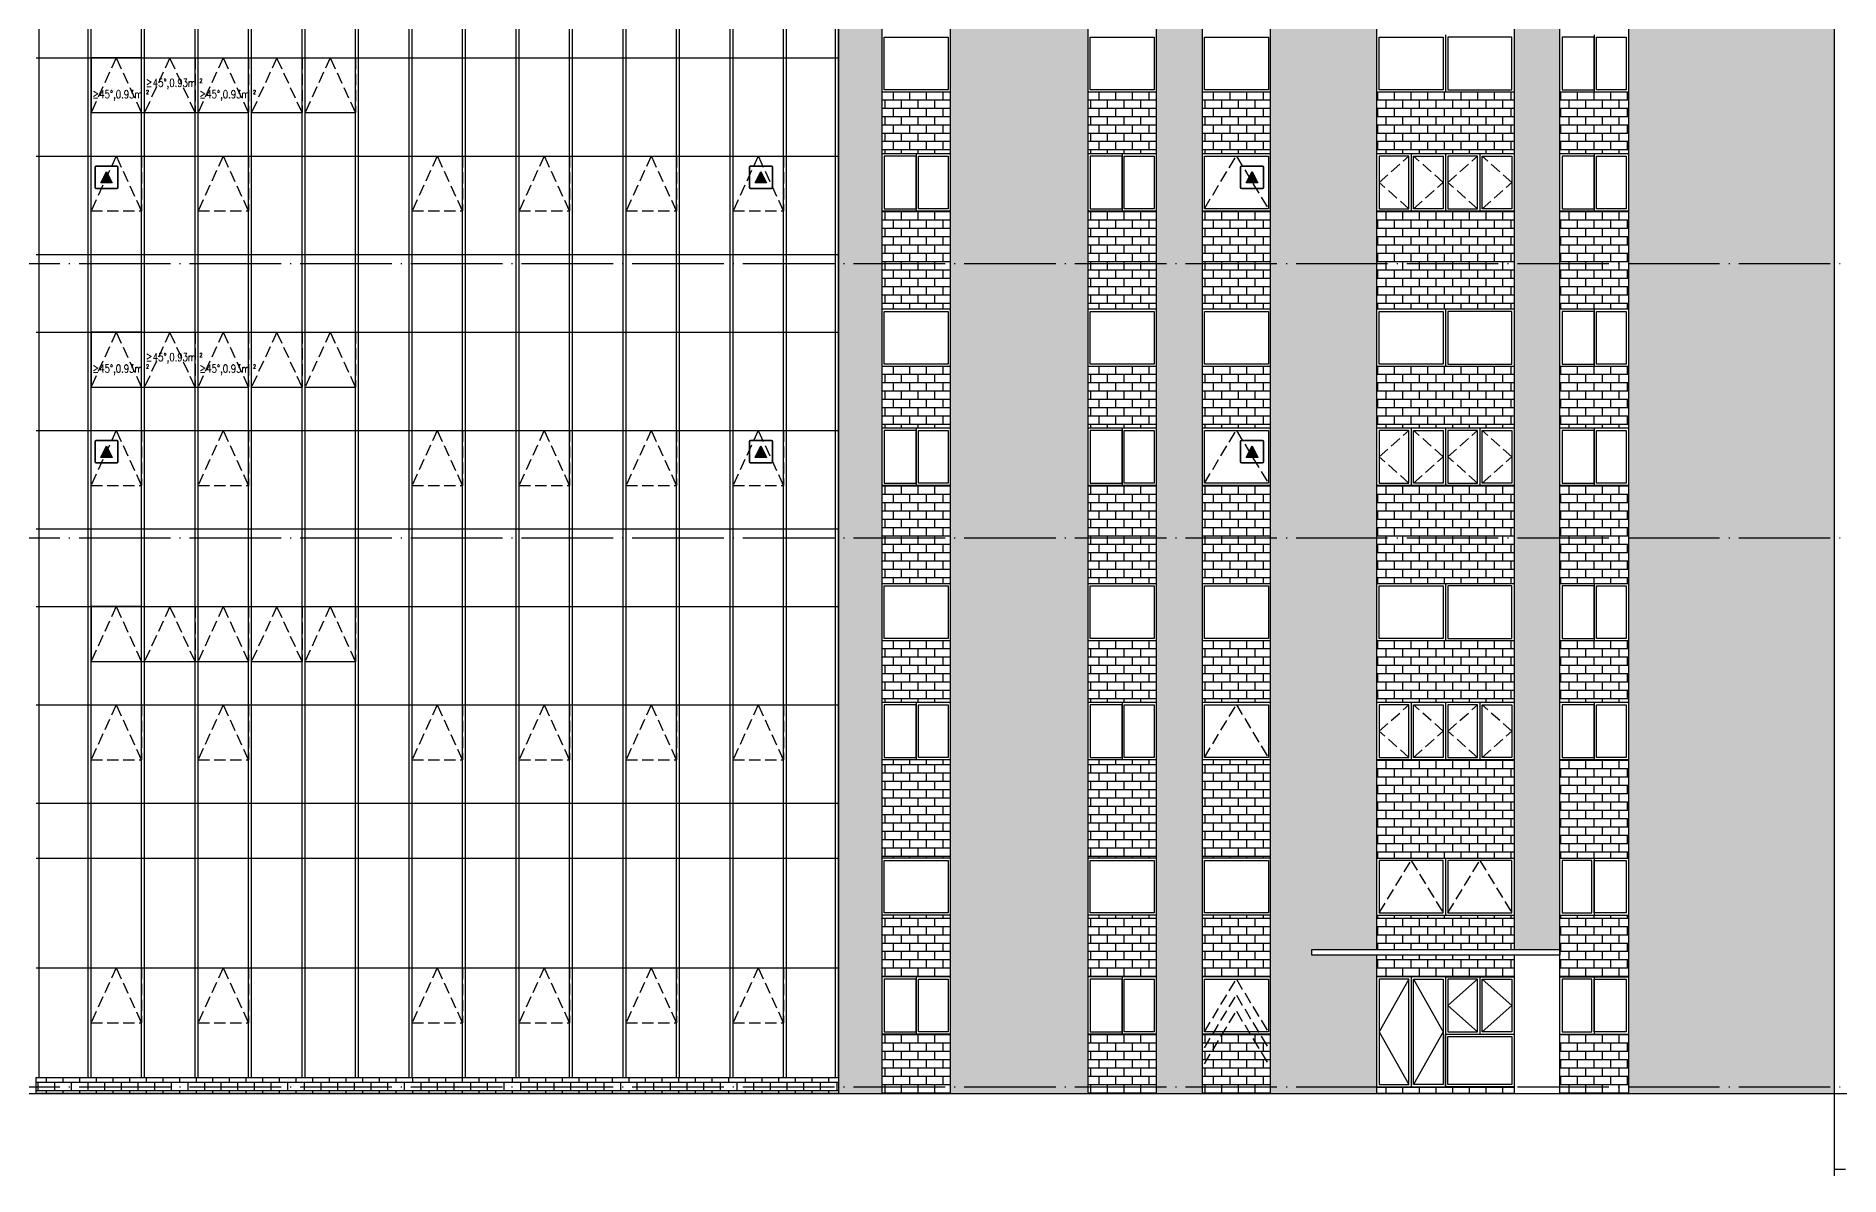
# Model space of a CAD drawing. Extents: x 6843040 to 15500510, y -6507076 to -4940511.
# Drawn here: x 7951121 to 7990571, y -5891367 to -5866442 of the extents above; entities that cross this region are included whole.
import ezdxf

# ---------------------------------------------------------------- set-up
doc = ezdxf.new("R2010")
doc.units = 0
doc.header["$LTSCALE"] = 1000
doc.header["$MEASUREMENT"] = 0
doc.linetypes.add('DASH', pattern=[0.35, 0.25, -0.1])
doc.linetypes.add('DOTE', pattern=[2.42, 2, -0.2, 0.02, -0.2])
for name, color, linetype in [('_0', 7, 'Continuous'), ('DOTE', 8, 'DOTE'), ('E_LINE_1', 1, 'Continuous'), ('E_LINE_3', 7, 'Continuous'), ('E_LINE_5', 8, 'Continuous'), ('LT-dim 100', 253, 'Continuous'), ('LT-开启扇', 8, 'Continuous'), ('LT-玻璃', 4, 'Continuous'), ('plan-1', 40, 'Continuous'), ('PUB_HACTH', 8, 'Continuous'), ('PUB_TEXT', 7, 'Continuous'), ('WALL', 1, 'Continuous'), ('WINDOW', 4, 'Continuous')]:
    doc.layers.add(name, color=color, linetype=linetype)
doc.styles.add('_HZTXT', font='SIMPLEX', dxfattribs={"width": 0.9, "bigfont": 'HZTXT'})

# ---------------------------------------------------------------- blocks, each defined once
blk = doc.blocks.new('消防救援标志')
at = {"layer": 'WALL'}
blk.add_hatch(color=256, dxfattribs=at).paths.add_polyline_path([(13378845, 1069457.5), (13377845, 1069457.5), (13378345, 1070457.5)])
for points in [[(13377445, 1070957.5), (13379245, 1070957.5, -0.41421356), (13379345, 1070857.5), (13379345, 1069057.5, -0.41421356), (13379245, 1068957.5), (13377445, 1068957.5, -0.41421356), (13377345, 1069057.5), (13377345, 1070857.5, -0.41421356)], [(13377445, 1070932.5), (13379245, 1070932.5, -0.41421356), (13379320, 1070857.5), (13379320, 1069057.5, -0.41421356), (13379245, 1068982.5), (13377445, 1068982.5, -0.41421356), (13377370, 1069057.5), (13377370, 1070857.5, -0.41421356)]]:
    blk.add_lwpolyline(points, format="xyb", close=True)
blk.add_lwpolyline([(13378845, 1069457.5), (13377845, 1069457.5), (13378345, 1070457.5)], close=True, dxfattribs=at)
blk = doc.blocks.new('幕墙mq4-1')
blk.add_lwpolyline([(7951121, -5889217), (7968671, -5889217)])
at = {"layer": 'LT-开启扇', "ltscale": 1000}
for p, q in [((7952324, -5866917), (7952324, -5868117)), ((7953429, -5866917), (7952324, -5866917)), ((7953429, -5868117), (7953429, -5866917)), ((7952324, -5868117), (7953429, -5868117)), ((7952324, -5872917), (7952324, -5874117)), ((7953429, -5872917), (7952324, -5872917)), ((7953429, -5874117), (7953429, -5872917)), ((7952324, -5874117), (7953429, -5874117)), ((7952324, -5878917), (7952324, -5880117)), ((7953429, -5878917), (7952324, -5878917)), ((7953429, -5880117), (7953429, -5878917)), ((7952324, -5880117), (7953429, -5880117))]:
    blk.add_line(p, q, dxfattribs=at)
for points in [[(7953494, -5868117), (7954599, -5868117)], [(7954664, -5868117), (7955769, -5868117)], [(7955834, -5868117), (7956939, -5868117)], [(7957004, -5868117), (7958109, -5868117)], [(7953494, -5874117), (7954599, -5874117)], [(7954664, -5874117), (7955769, -5874117)], [(7955834, -5874117), (7956939, -5874117)], [(7957004, -5874117), (7958109, -5874117)], [(7953494, -5880117), (7954599, -5880117)], [(7954664, -5880117), (7955769, -5880117)], [(7955834, -5880117), (7956939, -5880117)], [(7957004, -5880117), (7958109, -5880117)]]:
    blk.add_lwpolyline(points, dxfattribs=at)
at = {"layer": 'LT-玻璃', "ltscale": 1000}
for p, q in [((7951186, -5889217), (7951186, -5844417)), ((7952259, -5889217), (7952259, -5844417)), ((7952324, -5889217), (7952324, -5844417)), ((7953429, -5889217), (7953429, -5844417)), ((7953494, -5889217), (7953494, -5844417)), ((7954599, -5889217), (7954599, -5844417)), ((7954664, -5889217), (7954664, -5844417)), ((7955769, -5889217), (7955769, -5844417)), ((7955834, -5889217), (7955834, -5844417)), ((7956939, -5889217), (7956939, -5844417)), ((7957004, -5889217), (7957004, -5844417)), ((7958109, -5889217), (7958109, -5844417)), ((7958174, -5889217), (7958174, -5844417)), ((7959279, -5889217), (7959279, -5844417)), ((7959344, -5889217), (7959344, -5844417)), ((7960449, -5889217), (7960449, -5844417)), ((7960514, -5889217), (7960514, -5844417)), ((7961619, -5889217), (7961619, -5844417)), ((7961684, -5889217), (7961684, -5844417)), ((7962789, -5889217), (7962789, -5844417)), ((7962854, -5889217), (7962854, -5844417)), ((7963959, -5889217), (7963959, -5844417)), ((7964024, -5889217), (7964024, -5844417)), ((7965129, -5889217), (7965129, -5844417)), ((7965194, -5889217), (7965194, -5844417)), ((7966299, -5889217), (7966299, -5844417)), ((7966364, -5889217), (7966364, -5844417)), ((7967469, -5889217), (7967469, -5844417)), ((7967534, -5889217), (7967534, -5844417)), ((7968606, -5889217), (7968606, -5844417)), ((7968671, -5889217), (7968671, -5844417)), ((7951121, -5866917), (7968671, -5866917)), ((7952324, -5868117), (7955769, -5868117)), ((7951121, -5869067), (7968671, -5869067)), ((7951121, -5871217), (7968671, -5871217)), ((7951121, -5872917), (7968671, -5872917)), ((7952324, -5874117), (7955769, -5874117)), ((7951121, -5875067), (7968671, -5875067)), ((7951121, -5877217), (7968671, -5877217)), ((7951121, -5878917), (7968671, -5878917)), ((7952324, -5880117), (7955769, -5880117)), ((7951121, -5881067), (7968671, -5881067)), ((7951121, -5883217), (7968671, -5883217)), ((7951121, -5884417), (7968671, -5884417)), ((7951121, -5886817), (7968671, -5886817))]:
    blk.add_line(p, q, dxfattribs=at)
at = {"layer": 'WINDOW', "color": 8, "linetype": 'DASH'}
for p, q in [((7952876, -5866917), (7952324, -5868117)), ((7953429, -5868117), (7952876, -5866917)), ((7952876, -5872917), (7952324, -5874117)), ((7953429, -5874117), (7952876, -5872917)), ((7952876, -5878917), (7952324, -5880117)), ((7953429, -5880117), (7952876, -5878917))]:
    blk.add_line(p, q, dxfattribs=at)
for points in [[(7954599, -5866917), (7954599, -5868117), (7954046, -5866917), (7953494, -5868117), (7953494, -5866917)], [(7955769, -5866917), (7955769, -5868117), (7955216, -5866917), (7954664, -5868117), (7954664, -5866917)], [(7956939, -5866917), (7956939, -5868117), (7956386, -5866917), (7955834, -5868117), (7955834, -5866917)], [(7958109, -5866917), (7958109, -5868117), (7957556, -5866917), (7957004, -5868117), (7957004, -5866917)], [(7954599, -5872917), (7954599, -5874117), (7954046, -5872917), (7953494, -5874117), (7953494, -5872917)], [(7955769, -5872917), (7955769, -5874117), (7955216, -5872917), (7954664, -5874117), (7954664, -5872917)], [(7956939, -5872917), (7956939, -5874117), (7956386, -5872917), (7955834, -5874117), (7955834, -5872917)], [(7958109, -5872917), (7958109, -5874117), (7957556, -5872917), (7957004, -5874117), (7957004, -5872917)], [(7954599, -5878917), (7954599, -5880117), (7954046, -5878917), (7953494, -5880117), (7953494, -5878917)], [(7955769, -5878917), (7955769, -5880117), (7955216, -5878917), (7954664, -5880117), (7954664, -5878917)], [(7956939, -5878917), (7956939, -5880117), (7956386, -5878917), (7955834, -5880117), (7955834, -5878917)], [(7958109, -5878917), (7958109, -5880117), (7957556, -5878917), (7957004, -5880117), (7957004, -5878917)]]:
    blk.add_lwpolyline(points, close=True, dxfattribs=at)
at = {"layer": 'PUB_TEXT', "style": '_HZTXT'}
for s, height, width, p in [('≥', 175, 0.9, (7953518, -5867550)), ('45%%d,0.93m', 175, 0.774, (7953675, -5867550)), ('2', 87.5, 0.774, (7954694, -5867462)), ('≥', 175, 0.9, (7952348, -5867802)), ('45%%D,0.93m', 175, 0.774, (7952505, -5867802)), ('2', 87.5, 0.774, (7953524, -5867714)), ('≥', 175, 0.9, (7954688, -5867802)), ('45%%d,0.93m', 175, 0.774, (7954845, -5867802)), ('2', 87.5, 0.774, (7955864, -5867714)), ('≥', 175, 0.9, (7952348, -5873802)), ('45%%d,0.93m', 175, 0.774, (7952505, -5873802)), ('2', 87.5, 0.774, (7953524, -5873714)), ('≥', 175, 0.9, (7953518, -5873550)), ('45%%d,0.93m', 175, 0.774, (7953675, -5873550)), ('2', 87.5, 0.774, (7954694, -5873462)), ('≥', 175, 0.9, (7954688, -5873802)), ('45%%d,0.93m', 175, 0.774, (7954845, -5873802)), ('2', 87.5, 0.774, (7955864, -5873714))]:
    blk.add_text(s, height=height, dxfattribs=dict(at, width=width)).set_placement(p)
blk = doc.blocks.new('幕墙窗开启1')
at = {"layer": 'E_LINE_5', "linetype": 'DASH'}
for points in [[(-5052216, 33807), (-5052216, 32607), (-5052769, 33807), (-5053321, 32607), (-5053321, 33807)], [(-5049876, 33807), (-5049876, 32607), (-5050429, 33807), (-5050981, 32607), (-5050981, 33807)], [(-5045196, 33807), (-5045196, 32607), (-5045749, 33807), (-5046301, 32607), (-5046301, 33807)], [(-5042856, 33807), (-5042856, 32607), (-5043409, 33807), (-5043961, 32607), (-5043961, 33807)], [(-5040516, 33807), (-5040516, 32607), (-5041069, 33807), (-5041621, 32607), (-5041621, 33807)], [(-5038176, 33807), (-5038176, 32607), (-5038729, 33807), (-5039281, 32607), (-5039281, 33807)], [(-5052216, 27807), (-5052216, 26607), (-5052769, 27807), (-5053321, 26607), (-5053321, 27807)], [(-5049876, 27807), (-5049876, 26607), (-5050429, 27807), (-5050981, 26607), (-5050981, 27807)], [(-5045196, 27807), (-5045196, 26607), (-5045749, 27807), (-5046301, 26607), (-5046301, 27807)], [(-5042856, 27807), (-5042856, 26607), (-5043409, 27807), (-5043961, 26607), (-5043961, 27807)], [(-5040516, 27807), (-5040516, 26607), (-5041069, 27807), (-5041621, 26607), (-5041621, 27807)], [(-5038176, 27807), (-5038176, 26607), (-5038729, 27807), (-5039281, 26607), (-5039281, 27807)], [(-5052216, 21807), (-5052216, 20607), (-5052769, 21807), (-5053321, 20607), (-5053321, 21807)], [(-5049876, 21807), (-5049876, 20607), (-5050429, 21807), (-5050981, 20607), (-5050981, 21807)], [(-5045196, 21807), (-5045196, 20607), (-5045749, 21807), (-5046301, 20607), (-5046301, 21807)], [(-5042856, 21807), (-5042856, 20607), (-5043409, 21807), (-5043961, 20607), (-5043961, 21807)], [(-5040516, 21807), (-5040516, 20607), (-5041069, 21807), (-5041621, 20607), (-5041621, 21807)], [(-5038176, 21807), (-5038176, 20607), (-5038729, 21807), (-5039281, 20607), (-5039281, 21807)], [(-5052216, 16057), (-5052216, 14857), (-5052769, 16057), (-5053321, 14857), (-5053321, 16057)], [(-5049876, 16057), (-5049876, 14857), (-5050429, 16057), (-5050981, 14857), (-5050981, 16057)], [(-5045196, 16057), (-5045196, 14857), (-5045749, 16057), (-5046301, 14857), (-5046301, 16057)], [(-5042856, 16057), (-5042856, 14857), (-5043409, 16057), (-5043961, 14857), (-5043961, 16057)], [(-5040516, 16057), (-5040516, 14857), (-5041069, 16057), (-5041621, 14857), (-5041621, 16057)], [(-5038176, 16057), (-5038176, 14857), (-5038729, 16057), (-5039281, 14857), (-5039281, 16057)]]:
    blk.add_lwpolyline(points, close=True, dxfattribs=at)
for points in [[(-5053321, 32607), (-5052216, 32607)], [(-5050981, 32607), (-5049876, 32607)], [(-5046301, 32607), (-5045196, 32607)], [(-5043961, 32607), (-5042856, 32607)], [(-5041621, 32607), (-5040516, 32607)], [(-5039281, 32607), (-5038176, 32607)], [(-5053321, 26607), (-5052216, 26607)], [(-5050981, 26607), (-5049876, 26607)], [(-5046301, 26607), (-5045196, 26607)], [(-5043961, 26607), (-5042856, 26607)], [(-5041621, 26607), (-5040516, 26607)], [(-5039281, 26607), (-5038176, 26607)], [(-5053321, 20607), (-5052216, 20607)], [(-5050981, 20607), (-5049876, 20607)], [(-5046301, 20607), (-5045196, 20607)], [(-5043961, 20607), (-5042856, 20607)], [(-5041621, 20607), (-5040516, 20607)], [(-5039281, 20607), (-5038176, 20607)], [(-5053321, 14857), (-5052216, 14857)], [(-5050981, 14857), (-5049876, 14857)], [(-5046301, 14857), (-5045196, 14857)], [(-5043961, 14857), (-5042856, 14857)], [(-5041621, 14857), (-5040516, 14857)], [(-5039281, 14857), (-5038176, 14857)]]:
    blk.add_lwpolyline(points, dxfattribs=at)

msp = doc.modelspace()

# ---------------------------------------------------------------- hatches: boundary and pattern name
at = {"layer": 'PUB_HACTH'}
h = msp.add_hatch(dxfattribs=at)
h.set_pattern_fill('粉刷', color=256, scale=150, angle=45)
h.set_pattern_definition([(82.5, (0, 0), (-422.103955, 395.378137), [0, -456, 0, -510, 0, -487.5]), (52.5, (0, 0), (-223.241253, 974.09392), [0, -246, 0, -411, 0, -157.5]), (12.5, (-260.9, -260.9), (659.408782, 661.809715), [0, -150, 0, -540, 0, -705]), (2.5, (-260.9, -260.9), (451.51265, 823.878855), [0, -75, 0, -354, 0, -405])])
h.paths.add_polyline_path([(7990446.1, -5850117.4), (7990386.1, -5850117.4), (7968671.1, -5850117.4), (7968671.1, -5889567.4), (7969621.1, -5889567.4), (7969621.1, -5851017.3), (7971121.1, -5851017.3), (7971121.1, -5889567.4), (7974121.1, -5889567.4), (7974121.1, -5851017.3), (7975621.1, -5851017.3), (7975621.1, -5889567.4), (7976621.1, -5889567.4), (7976621.1, -5851017.3), (7978121.1, -5851017.3), (7978121.1, -5889567.4), (7980446.1, -5889567.4), (7980446.1, -5886537.4), (7980021.1, -5886537.4), (7979021.1, -5886537.4), (7979021.1, -5886417.4), (7980446.1, -5886417.4), (7980446.1, -5851017.3), (7983446.1, -5851017.3), (7983446.1, -5886417.4), (7984021.1, -5886417.4), (7984446.1, -5886417.4), (7984446.1, -5851017.3), (7985946.1, -5851017.3), (7985946.1, -5889567.4), (7990446.1, -5889567.4)])
h = msp.add_hatch(dxfattribs=at)
h.set_pattern_fill('AR-B816', color=256, scale=150)
h.set_pattern_definition([(0, (266173.67, 209089.1), (0, 181.9656), []), (90, (266173.67, 209089.1), (-181.9656, 181.9656), [181.9656, -181.9656])])
h.paths.add_polyline_path([(7971121.1, -5867667.4), (7969621.1, -5867667.4), (7969621.1, -5869017.3), (7971121.1, -5869017.3)])
h = msp.add_hatch(dxfattribs=at)
h.set_pattern_fill('AR-B816', color=256, scale=150)
h.set_pattern_definition([(0, (270673.67, 209089.1), (0, 181.9656), []), (90, (270673.67, 209089.1), (-181.9656, 181.9656), [181.9656, -181.9656])])
h.paths.add_polyline_path([(7975621.1, -5867667.4), (7974121.1, -5867667.4), (7974121.1, -5869017.3), (7975621.1, -5869017.3)])
h = msp.add_hatch(dxfattribs=at)
h.set_pattern_fill('AR-B816', color=256, scale=150)
h.set_pattern_definition([(0, (273173.67, 209089.1), (0, 181.9656), []), (90, (273173.67, 209089.1), (-181.9656, 181.9656), [181.9656, -181.9656])])
h.paths.add_polyline_path([(7978121.1, -5867667.4), (7976621.1, -5867667.4), (7976621.1, -5869017.3), (7978121.1, -5869017.3)])
h = msp.add_hatch(dxfattribs=at)
h.set_pattern_fill('AR-B816', color=256, scale=150)
h.set_pattern_definition([(0, (120280.42, 209089.1), (0, 181.9656), []), (90, (120280.42, 209089.1), (-181.9656, 181.9656), [181.9656, -181.9656])])
h.paths.add_polyline_path([(7983446.1, -5867667.4), (7980446.1, -5867667.4), (7980446.1, -5869017.3), (7983446.1, -5869017.3)])
h = msp.add_hatch(dxfattribs=at)
h.set_pattern_fill('AR-B816', color=256, scale=150)
h.set_pattern_definition([(0, (124280.42, 209089.1), (0, 181.9656), []), (90, (124280.42, 209089.1), (-181.9656, 181.9656), [181.9656, -181.9656])])
h.paths.add_polyline_path([(7985946.1, -5867667.4), (7984446.1, -5867667.4), (7984446.1, -5869017.3), (7985946.1, -5869017.3)])
h = msp.add_hatch(dxfattribs=at)
h.set_pattern_fill('AR-B816', color=256, scale=150)
h.set_pattern_definition([(0, (266173.67, 205189), (0, 181.9656), []), (90, (266173.67, 205189), (-181.9656, 181.9656), [181.9656, -181.9656])])
h.paths.add_polyline_path([(7969621.1, -5872417.4), (7971121.1, -5872417.4), (7971121.1, -5870267.4), (7969621.1, -5870267.4)])
h = msp.add_hatch(dxfattribs=at)
h.set_pattern_fill('AR-B816', color=256, scale=150)
h.set_pattern_definition([(0, (270673.67, 205189), (0, 181.9656), []), (90, (270673.67, 205189), (-181.9656, 181.9656), [181.9656, -181.9656])])
h.paths.add_polyline_path([(7974121.1, -5872417.4), (7975621.1, -5872417.4), (7975621.1, -5870267.4), (7974121.1, -5870267.4)])
h = msp.add_hatch(dxfattribs=at)
h.set_pattern_fill('AR-B816', color=256, scale=150)
h.set_pattern_definition([(0, (273173.67, 205189), (0, 181.9656), []), (90, (273173.67, 205189), (-181.9656, 181.9656), [181.9656, -181.9656])])
h.paths.add_polyline_path([(7976621.1, -5872417.4), (7978121.1, -5872417.4), (7978121.1, -5870267.4), (7976621.1, -5870267.4)])
h = msp.add_hatch(dxfattribs=at)
h.set_pattern_fill('AR-B816', color=256, scale=150)
h.set_pattern_definition([(0, (120280.42, 205189), (0, 181.9656), []), (90, (120280.42, 205189), (-181.9656, 181.9656), [181.9656, -181.9656])])
h.paths.add_polyline_path([(7980446.1, -5872417.4), (7983446.1, -5872417.4), (7983446.1, -5870267.4), (7980446.1, -5870267.4)])
h = msp.add_hatch(dxfattribs=at)
h.set_pattern_fill('AR-B816', color=256, scale=150)
h.set_pattern_definition([(0, (124280.42, 205189), (0, 181.9656), []), (90, (124280.42, 205189), (-181.9656, 181.9656), [181.9656, -181.9656])])
h.paths.add_polyline_path([(7984446.1, -5872417.4), (7985946.1, -5872417.4), (7985946.1, -5870267.4), (7984446.1, -5870267.4)])
h = msp.add_hatch(dxfattribs=at)
h.set_pattern_fill('AR-B816', color=256, scale=150)
h.set_pattern_definition([(0, (266173.67, 203089.1), (0, 181.9656), []), (90, (266173.67, 203089.1), (-181.9656, 181.9656), [181.9656, -181.9656])])
h.paths.add_polyline_path([(7971121.1, -5873667.4), (7969621.1, -5873667.4), (7969621.1, -5875017.3), (7971121.1, -5875017.3)])
h = msp.add_hatch(dxfattribs=at)
h.set_pattern_fill('AR-B816', color=256, scale=150)
h.set_pattern_definition([(0, (270673.67, 203089.1), (0, 181.9656), []), (90, (270673.67, 203089.1), (-181.9656, 181.9656), [181.9656, -181.9656])])
h.paths.add_polyline_path([(7975621.1, -5873667.4), (7974121.1, -5873667.4), (7974121.1, -5875017.3), (7975621.1, -5875017.3)])
h = msp.add_hatch(dxfattribs=at)
h.set_pattern_fill('AR-B816', color=256, scale=150)
h.set_pattern_definition([(0, (273173.67, 203089.1), (0, 181.9656), []), (90, (273173.67, 203089.1), (-181.9656, 181.9656), [181.9656, -181.9656])])
h.paths.add_polyline_path([(7978121.1, -5873667.4), (7976621.1, -5873667.4), (7976621.1, -5875017.3), (7978121.1, -5875017.3)])
h = msp.add_hatch(dxfattribs=at)
h.set_pattern_fill('AR-B816', color=256, scale=150)
h.set_pattern_definition([(0, (120280.42, 203089.1), (0, 181.9656), []), (90, (120280.42, 203089.1), (-181.9656, 181.9656), [181.9656, -181.9656])])
h.paths.add_polyline_path([(7983446.1, -5873667.4), (7980446.1, -5873667.4), (7980446.1, -5875017.3), (7983446.1, -5875017.3)])
h = msp.add_hatch(dxfattribs=at)
h.set_pattern_fill('AR-B816', color=256, scale=150)
h.set_pattern_definition([(0, (124280.42, 203089.1), (0, 181.9656), []), (90, (124280.42, 203089.1), (-181.9656, 181.9656), [181.9656, -181.9656])])
h.paths.add_polyline_path([(7985946.1, -5873667.4), (7984446.1, -5873667.4), (7984446.1, -5875017.3), (7985946.1, -5875017.3)])
h = msp.add_hatch(dxfattribs=at)
h.set_pattern_fill('AR-B816', color=256, scale=150)
h.set_pattern_definition([(0, (266173.67, 199189), (0, 181.9656), []), (90, (266173.67, 199189), (-181.9656, 181.9656), [181.9656, -181.9656])])
h.paths.add_polyline_path([(7971121.1, -5876267.4), (7969621.1, -5876267.4), (7969621.1, -5878417.4), (7971121.1, -5878417.4)])
h = msp.add_hatch(dxfattribs=at)
h.set_pattern_fill('AR-B816', color=256, scale=150)
h.set_pattern_definition([(0, (270673.67, 199189), (0, 181.9656), []), (90, (270673.67, 199189), (-181.9656, 181.9656), [181.9656, -181.9656])])
h.paths.add_polyline_path([(7975621.1, -5876267.4), (7974121.1, -5876267.4), (7974121.1, -5878417.4), (7975621.1, -5878417.4)])
h = msp.add_hatch(dxfattribs=at)
h.set_pattern_fill('AR-B816', color=256, scale=150)
h.set_pattern_definition([(0, (273173.67, 199189), (0, 181.9656), []), (90, (273173.67, 199189), (-181.9656, 181.9656), [181.9656, -181.9656])])
h.paths.add_polyline_path([(7978121.1, -5876267.4), (7976621.1, -5876267.4), (7976621.1, -5878417.4), (7978121.1, -5878417.4)])
h = msp.add_hatch(dxfattribs=at)
h.set_pattern_fill('AR-B816', color=256, scale=150)
h.set_pattern_definition([(0, (120280.42, 199189), (0, 181.9656), []), (90, (120280.42, 199189), (-181.9656, 181.9656), [181.9656, -181.9656])])
h.paths.add_polyline_path([(7980446.1, -5878417.4), (7983446.1, -5878417.4), (7983446.1, -5876267.4), (7980446.1, -5876267.4)])
h = msp.add_hatch(dxfattribs=at)
h.set_pattern_fill('AR-B816', color=256, scale=150)
h.set_pattern_definition([(0, (124280.42, 199189), (0, 181.9656), []), (90, (124280.42, 199189), (-181.9656, 181.9656), [181.9656, -181.9656])])
h.paths.add_polyline_path([(7985946.1, -5876267.4), (7984446.1, -5876267.4), (7984446.1, -5878417.4), (7985946.1, -5878417.4)])
h = msp.add_hatch(dxfattribs=at)
h.set_pattern_fill('AR-B816', color=256, scale=150)
h.set_pattern_definition([(0, (266173.67, 197089.1), (0, 181.9656), []), (90, (266173.67, 197089.1), (-181.9656, 181.9656), [181.9656, -181.9656])])
h.paths.add_polyline_path([(7971121.1, -5879667.4), (7969621.1, -5879667.4), (7969621.1, -5881017.3), (7971121.1, -5881017.3)])
h = msp.add_hatch(dxfattribs=at)
h.set_pattern_fill('AR-B816', color=256, scale=150)
h.set_pattern_definition([(0, (270673.67, 197089.1), (0, 181.9656), []), (90, (270673.67, 197089.1), (-181.9656, 181.9656), [181.9656, -181.9656])])
h.paths.add_polyline_path([(7975621.1, -5879667.4), (7974121.1, -5879667.4), (7974121.1, -5881017.3), (7975621.1, -5881017.3)])
h = msp.add_hatch(dxfattribs=at)
h.set_pattern_fill('AR-B816', color=256, scale=150)
h.set_pattern_definition([(0, (273173.67, 197089.1), (0, 181.9656), []), (90, (273173.67, 197089.1), (-181.9656, 181.9656), [181.9656, -181.9656])])
h.paths.add_polyline_path([(7978121.1, -5879667.4), (7976621.1, -5879667.4), (7976621.1, -5881017.3), (7978121.1, -5881017.3)])
h = msp.add_hatch(dxfattribs=at)
h.set_pattern_fill('AR-B816', color=256, scale=150)
h.set_pattern_definition([(0, (120280.42, 197089.1), (0, 181.9656), []), (90, (120280.42, 197089.1), (-181.9656, 181.9656), [181.9656, -181.9656])])
h.paths.add_polyline_path([(7983446.1, -5879667.4), (7980446.1, -5879667.4), (7980446.1, -5881017.3), (7983446.1, -5881017.3)])
h = msp.add_hatch(dxfattribs=at)
h.set_pattern_fill('AR-B816', color=256, scale=150)
h.set_pattern_definition([(0, (124280.42, 197089.1), (0, 181.9656), []), (90, (124280.42, 197089.1), (-181.9656, 181.9656), [181.9656, -181.9656])])
h.paths.add_polyline_path([(7985946.1, -5879667.4), (7984446.1, -5879667.4), (7984446.1, -5881017.3), (7985946.1, -5881017.3)])
h = msp.add_hatch(dxfattribs=at)
h.set_pattern_fill('AR-B816', color=256, scale=150)
h.set_pattern_definition([(0, (266173.67, 194189), (0, 181.9656), []), (90, (266173.67, 194189), (-181.9656, 181.9656), [181.9656, -181.9656])])
h.paths.add_polyline_path([(7971121.1, -5882267.4), (7969621.1, -5882267.4), (7969621.1, -5884417.4), (7971121.1, -5884417.4)])
h = msp.add_hatch(dxfattribs=at)
h.set_pattern_fill('AR-B816', color=256, scale=150)
h.set_pattern_definition([(0, (270673.67, 194189), (0, 181.9656), []), (90, (270673.67, 194189), (-181.9656, 181.9656), [181.9656, -181.9656])])
h.paths.add_polyline_path([(7975621.1, -5882267.4), (7974121.1, -5882267.4), (7974121.1, -5884417.4), (7975621.1, -5884417.4)])
h = msp.add_hatch(dxfattribs=at)
h.set_pattern_fill('AR-B816', color=256, scale=150)
h.set_pattern_definition([(0, (273173.67, 194189), (0, 181.9656), []), (90, (273173.67, 194189), (-181.9656, 181.9656), [181.9656, -181.9656])])
h.paths.add_polyline_path([(7978121.1, -5882267.4), (7976621.1, -5882267.4), (7976621.1, -5884417.4), (7978121.1, -5884417.4)])
h = msp.add_hatch(dxfattribs=at)
h.set_pattern_fill('AR-B816', color=256, scale=150)
h.set_pattern_definition([(0, (120280.42, 193189), (0, 181.9656), []), (90, (120280.42, 193189), (-181.9656, 181.9656), [181.9656, -181.9656])])
h.paths.add_polyline_path([(7980446.1, -5884417.3), (7983446.1, -5884417.3), (7983446.1, -5882267.4), (7980446.1, -5882267.4)])
h = msp.add_hatch(dxfattribs=at)
h.set_pattern_fill('AR-B816', color=256, scale=150)
h.set_pattern_definition([(0, (124280.42, 193189), (0, 181.9656), []), (90, (124280.42, 193189), (-181.9656, 181.9656), [181.9656, -181.9656])])
h.paths.add_polyline_path([(7984446.1, -5884417.4), (7985946.1, -5884417.4), (7985946.1, -5882267.4), (7984446.1, -5882267.4)])
h = msp.add_hatch(dxfattribs=at)
h.set_pattern_fill('AR-B816', color=256, scale=150)
h.set_pattern_definition([(0, (266173.68, 189739), (0, 181.9656), []), (90, (266173.68, 189739), (-181.9656, 181.9656), [181.9656, -181.9656])])
h.paths.add_polyline_path([(7969621.1, -5887017.4), (7971121.1, -5887017.4), (7971121.1, -5885667.4), (7969621.1, -5885667.4)])
h = msp.add_hatch(dxfattribs=at)
h.set_pattern_fill('AR-B816', color=256, scale=150)
h.set_pattern_definition([(0, (270673.68, 189739), (0, 181.9656), []), (90, (270673.68, 189739), (-181.9656, 181.9656), [181.9656, -181.9656])])
h.paths.add_polyline_path([(7974121.1, -5887017.4), (7975621.1, -5887017.4), (7975621.1, -5885667.4), (7974121.1, -5885667.4)])
h = msp.add_hatch(dxfattribs=at)
h.set_pattern_fill('AR-B816', color=256, scale=150)
h.set_pattern_definition([(0, (273173.68, 189739), (0, 181.9656), []), (90, (273173.68, 189739), (-181.9656, 181.9656), [181.9656, -181.9656])])
h.paths.add_polyline_path([(7976621.1, -5887017.4), (7978121.1, -5887017.4), (7978121.1, -5885667.4), (7976621.1, -5885667.4)])
h = msp.add_hatch(dxfattribs=at)
h.set_pattern_fill('AR-B816', color=256, scale=150)
h.set_pattern_definition([(0, (120280.43, 189739), (0, 181.9656), []), (90, (120280.43, 189739), (-181.9656, 181.9656), [181.9656, -181.9656])])
h.paths.add_polyline_path([(7980446.1, -5886417.4), (7983446.1, -5886417.4), (7983446.1, -5885667.4), (7980446.1, -5885667.4)])
h.paths.add_polyline_path([(7983446.1, -5886537.4), (7980446.1, -5886537.4), (7980446.1, -5887017.4), (7983446.1, -5887017.4)])
h = msp.add_hatch(dxfattribs=at)
h.set_pattern_fill('AR-B816', color=256, scale=150)
h.set_pattern_definition([(0, (124280.42, 189739), (0, 181.9656), []), (90, (124280.42, 189739), (-181.9656, 181.9656), [181.9656, -181.9656])])
h.paths.add_polyline_path([(7984446.1, -5887017.4), (7985946.1, -5887017.4), (7985946.1, -5885667.4), (7984446.1, -5885667.4)])
h = msp.add_hatch(dxfattribs=at)
h.set_pattern_fill('AR-B816', color=256, scale=150)
h.set_pattern_definition([(0, (266173.67, 187189), (0, 181.9656), []), (90, (266173.67, 187189), (-181.9656, 181.9656), [181.9656, -181.9656])])
h.paths.add_polyline_path([(7969621.1, -5889567.4), (7971121.1, -5889567.4), (7971121.1, -5888267.4), (7969621.1, -5888267.4)])
h = msp.add_hatch(dxfattribs=at)
h.set_pattern_fill('AR-B816', color=256, scale=150)
h.set_pattern_definition([(0, (270673.67, 187189), (0, 181.9656), []), (90, (270673.67, 187189), (-181.9656, 181.9656), [181.9656, -181.9656])])
h.paths.add_polyline_path([(7974121.1, -5889567.4), (7975621.1, -5889567.4), (7975621.1, -5888267.4), (7974121.1, -5888267.4)])
h = msp.add_hatch(dxfattribs=at)
h.set_pattern_fill('AR-B816', color=256, scale=150)
h.set_pattern_definition([(0, (273173.67, 187189), (0, 181.9656), []), (90, (273173.67, 187189), (-181.9656, 181.9656), [181.9656, -181.9656])])
h.paths.add_polyline_path([(7976621.1, -5889567.4), (7978121.1, -5889567.4), (7978121.1, -5888267.4), (7976621.1, -5888267.4)])
h = msp.add_hatch(dxfattribs=at)
h.set_pattern_fill('AR-B816', color=256, scale=150)
h.set_pattern_definition([(0, (124280.42, 187189), (0, 181.9656), []), (90, (124280.42, 187189), (-181.9656, 181.9656), [181.9656, -181.9656])])
h.paths.add_polyline_path([(7984446.1, -5889567.4), (7985946.1, -5889567.4), (7985946.1, -5888267.4), (7984446.1, -5888267.4)])
h = msp.add_hatch(dxfattribs=at)
h.set_pattern_fill('AR-B816', color=256, scale=150)
h.set_pattern_definition([(0, (0, 0), (0, 181.9656), []), (90, (0, 0), (-181.9656, 181.9656), [181.9656, -181.9656])])
h.paths.add_polyline_path([(7951121.1, -5889217.4), (7968671.1, -5889217.4), (7968671.1, -5889567.4), (7951121.1, -5889567.4)])
h = msp.add_hatch(dxfattribs=at)
h.set_pattern_fill('AR-B816', color=256, scale=150)
h.set_pattern_definition([(0, (120280.42, 186039), (0, 181.9656), []), (90, (120280.42, 186039), (-181.9656, 181.9656), [181.9656, -181.9656])])
h.paths.add_polyline_path([(7980446.1, -5889567.4), (7983446.1, -5889567.4), (7983446.1, -5889417.4), (7980446.1, -5889417.4)])

# ---------------------------------------------------------------- linework, layer by layer
for points in [[(7971121.1, -5870267.4), (7969621.1, -5870267.4)], [(7975621.1, -5870267.4), (7974121.1, -5870267.4)], [(7978121.1, -5870267.4), (7976621.1, -5870267.4)], [(7980446.1, -5870267.4), (7981946.1, -5870267.4)], [(7984446.1, -5870267.4), (7985946.1, -5870267.4)], [(7971121.1, -5872417.4), (7969621.1, -5872417.4)], [(7975621.1, -5872417.4), (7974121.1, -5872417.4)], [(7978121.1, -5872417.4), (7976621.1, -5872417.4)], [(7971121.1, -5876267.4), (7969621.1, -5876267.4)], [(7975621.1, -5876267.4), (7974121.1, -5876267.4)], [(7978121.1, -5876267.4), (7976621.1, -5876267.4)], [(7980446.1, -5876267.4), (7981946.1, -5876267.4)], [(7984446.1, -5876267.4), (7985946.1, -5876267.4)], [(7978121.1, -5878417.4), (7976621.1, -5878417.4)], [(7985946.1, -5878417.4), (7984446.1, -5878417.4)], [(7971121.1, -5879667.4), (7969621.1, -5879667.4)], [(7975621.1, -5879667.4), (7974121.1, -5879667.4)], [(7978121.1, -5879667.4), (7976621.1, -5879667.4)], [(7971121.1, -5882267.3), (7969621.1, -5882267.3)], [(7975621.1, -5882267.3), (7974121.1, -5882267.3)], [(7978121.1, -5882267.3), (7976621.1, -5882267.3)], [(7980446.1, -5882267.4), (7981946.1, -5882267.4)], [(7985946.1, -5882267.4), (7984446.1, -5882267.4)], [(7980446.1, -5884417.4), (7981946.1, -5884417.4)], [(7984446.1, -5884417.4), (7985946.1, -5884417.4)], [(7971121.1, -5885667.4), (7969621.1, -5885667.4)], [(7975621.1, -5885667.4), (7974121.1, -5885667.4)], [(7978121.1, -5885667.4), (7976621.1, -5885667.4)], [(7980446.1, -5885667.4), (7981946.1, -5885667.4)], [(7980446.1, -5885667.4), (7983446.1, -5885667.4)], [(7984446.1, -5885667.4), (7985946.1, -5885667.4)], [(7984446.1, -5885667.4), (7985946.1, -5885667.4)], [(7971121.1, -5888267.4), (7969621.1, -5888267.4)], [(7975621.1, -5888267.4), (7974121.1, -5888267.4)], [(7978121.1, -5888267.4), (7976621.1, -5888267.4)], [(7981946.1, -5888267.4), (7983446.1, -5888267.4)], [(7984446.1, -5888267.4), (7985946.1, -5888267.4)], [(7980446.1, -5889417.4), (7981946.1, -5889417.4)]]:
    msp.add_lwpolyline(points)
msp.add_lwpolyline([(7980021.1, -5886537.4), (7979021.1, -5886537.4), (7979021.1, -5886417.4), (7984021.1, -5886417.4), (7984446.1, -5886417.4), (7984446.1, -5886537.4)], close=True)
at = {"layer": 'DOTE'}
for p, q in [((7990446.1, -5836417.4), (7990446.1, -5891367.3)), ((7920600, -5871417.4), (8063568.1, -5871417.4)), ((7920600, -5877417.4), (8063568.1, -5877417.4)), ((7920600, -5889417.4), (8063568.1, -5889417.4)), ((7920600, -5889567.4), (8063568.1, -5889567.4))]:
    msp.add_line(p, q, dxfattribs=at)
at = {"layer": 'E_LINE_1'}
for points in [[(7990446.1, -5850117.4), (7968671.1, -5850117.4), (7968671.1, -5889567.4)], [(7990446.1, -5850117.4), (7990446.1, -5889717.4)], [(7922214, -5889567.4), (8063868.1, -5889567.4)], [(7925571.1, -5889567.4), (8059785.1, -5889567.4)]]:
    msp.add_lwpolyline(points, dxfattribs=at)
at = {"layer": 'E_LINE_3'}
for points in [[(7969621.1, -5889567.4), (7971121.1, -5889567.4), (7971121.1, -5851017.3), (7969621.1, -5851017.3)], [(7974121.1, -5889567.4), (7975621.1, -5889567.4), (7975621.1, -5851017.3), (7974121.1, -5851017.3)], [(7976621.1, -5889567.4), (7978121.1, -5889567.4), (7978121.1, -5851017.3), (7976621.1, -5851017.3)], [(7985946.1, -5889567.4), (7984446.1, -5889567.4), (7984446.1, -5851017.3), (7985946.1, -5851017.3)], [(7951121.1, -5889217.4), (7968671.1, -5889217.4), (7968671.1, -5889567.4), (7951121.1, -5889567.4)]]:
    msp.add_lwpolyline(points, close=True, dxfattribs=at)
for points in [[(7980446.1, -5886417.4), (7980446.1, -5851017.3), (7983446.1, -5851017.3), (7983446.1, -5886417.4)], [(7983446.1, -5886537.4), (7983446.1, -5889567.4), (7980446.1, -5889567.4), (7980446.1, -5886537.4)]]:
    msp.add_lwpolyline(points, dxfattribs=at)
at = {"layer": 'plan-1'}
msp.add_lwpolyline([(7990446.1, -5891217.3), (7990696.1, -5891217.3)], dxfattribs=at)
at = {"layer": 'WINDOW'}
for points in [[(7969671.1, -5866467.4), (7971071.1, -5866467.4), (7971071.1, -5867617.4), (7969671.1, -5867617.4)], [(7974171.1, -5866467.4), (7975571.1, -5866467.4), (7975571.1, -5867617.4), (7974171.1, -5867617.4)], [(7976671.1, -5866467.4), (7978071.1, -5866467.4), (7978071.1, -5867617.4), (7976671.1, -5867617.4)], [(7980496.1, -5866467.4), (7981896.1, -5866467.4), (7981896.1, -5867617.4), (7980496.1, -5867617.4)], [(7983396.1, -5866467.4), (7981996.1, -5866467.4), (7981996.1, -5867617.4), (7983396.1, -5867617.4)], [(7985196.1, -5866467.4), (7984496.1, -5866467.4), (7984496.1, -5867617.5), (7985196.1, -5867617.5)], [(7985246.1, -5866467.4), (7985896.1, -5866467.4), (7985896.1, -5867617.5), (7985246.1, -5867617.5)], [(7970371.1, -5869067.3), (7969671.1, -5869067.3), (7969671.1, -5870217.4), (7970371.1, -5870217.4)], [(7970421.1, -5869067.3), (7971071.1, -5869067.3), (7971071.1, -5870217.4), (7970421.1, -5870217.4)], [(7974871.1, -5869067.3), (7974171.1, -5869067.3), (7974171.1, -5870217.4), (7974871.1, -5870217.4)], [(7974921.1, -5869067.3), (7975571.1, -5869067.3), (7975571.1, -5870217.4), (7974921.1, -5870217.4)], [(7976671.1, -5869067.3), (7978071.1, -5869067.3), (7978071.1, -5870217.4), (7976671.1, -5870217.4)], [(7981146.1, -5869067.3), (7980496.1, -5869067.3), (7980496.1, -5870217.4), (7981146.1, -5870217.4)], [(7981246.1, -5869067.3), (7981896.1, -5869067.3), (7981896.1, -5870217.4), (7981246.1, -5870217.4)], [(7982646.1, -5869067.3), (7981996.1, -5869067.3), (7981996.1, -5870217.4), (7982646.1, -5870217.4)], [(7982746.1, -5869067.3), (7983396.1, -5869067.3), (7983396.1, -5870217.4), (7982746.1, -5870217.4)], [(7985196.1, -5869067.3), (7984496.1, -5869067.3), (7984496.1, -5870217.4), (7985196.1, -5870217.4)], [(7985246.1, -5869067.3), (7985896.1, -5869067.3), (7985896.1, -5870217.4), (7985246.1, -5870217.4)], [(7969671.1, -5872467.4), (7971071.1, -5872467.4), (7971071.1, -5873617.4), (7969671.1, -5873617.4)], [(7974171.1, -5872467.4), (7975571.1, -5872467.4), (7975571.1, -5873617.4), (7974171.1, -5873617.4)], [(7976671.1, -5872467.4), (7978071.1, -5872467.4), (7978071.1, -5873617.4), (7976671.1, -5873617.4)], [(7980496.1, -5872467.4), (7981896.1, -5872467.4), (7981896.1, -5873617.4), (7980496.1, -5873617.4)], [(7983396.1, -5872467.4), (7981996.1, -5872467.4), (7981996.1, -5873617.4), (7983396.1, -5873617.4)], [(7985196.1, -5872467.4), (7984496.1, -5872467.4), (7984496.1, -5873617.5), (7985196.1, -5873617.5)], [(7985246.1, -5872467.4), (7985896.1, -5872467.4), (7985896.1, -5873617.5), (7985246.1, -5873617.5)], [(7970371.1, -5875067.3), (7969671.1, -5875067.3), (7969671.1, -5876217.4), (7970371.1, -5876217.4)], [(7970421.1, -5875067.3), (7971071.1, -5875067.3), (7971071.1, -5876217.4), (7970421.1, -5876217.4)], [(7974871.1, -5875067.3), (7974171.1, -5875067.3), (7974171.1, -5876217.4), (7974871.1, -5876217.4)], [(7974921.1, -5875067.3), (7975571.1, -5875067.3), (7975571.1, -5876217.4), (7974921.1, -5876217.4)], [(7976671.1, -5875067.3), (7978071.1, -5875067.3), (7978071.1, -5876217.4), (7976671.1, -5876217.4)], [(7981146.1, -5875067.3), (7980496.1, -5875067.3), (7980496.1, -5876217.4), (7981146.1, -5876217.4)], [(7981246.1, -5875067.3), (7981896.1, -5875067.3), (7981896.1, -5876217.4), (7981246.1, -5876217.4)], [(7982646.1, -5875067.3), (7981996.1, -5875067.3), (7981996.1, -5876217.4), (7982646.1, -5876217.4)], [(7982746.1, -5875067.3), (7983396.1, -5875067.3), (7983396.1, -5876217.4), (7982746.1, -5876217.4)], [(7985196.1, -5875067.3), (7984496.1, -5875067.3), (7984496.1, -5876217.4), (7985196.1, -5876217.4)], [(7985246.1, -5875067.3), (7985896.1, -5875067.3), (7985896.1, -5876217.4), (7985246.1, -5876217.4)], [(7969671.1, -5878467.4), (7971071.1, -5878467.4), (7971071.1, -5879617.4), (7969671.1, -5879617.4)], [(7974171.1, -5878467.4), (7975571.1, -5878467.4), (7975571.1, -5879617.4), (7974171.1, -5879617.4)], [(7976671.1, -5878467.4), (7978071.1, -5878467.4), (7978071.1, -5879617.5), (7976671.1, -5879617.5)], [(7980496.1, -5878467.4), (7981896.1, -5878467.4), (7981896.1, -5879617.4), (7980496.1, -5879617.4)], [(7983396.1, -5878467.4), (7981996.1, -5878467.4), (7981996.1, -5879617.4), (7983396.1, -5879617.4)], [(7985196.1, -5878467.4), (7984496.1, -5878467.4), (7984496.1, -5879617.5), (7985196.1, -5879617.5)], [(7985246.1, -5878467.4), (7985896.1, -5878467.4), (7985896.1, -5879617.5), (7985246.1, -5879617.5)], [(7970371.1, -5881067.3), (7969671.1, -5881067.3), (7969671.1, -5882217.3), (7970371.1, -5882217.3)], [(7970421.1, -5881067.3), (7971071.1, -5881067.3), (7971071.1, -5882217.3), (7970421.1, -5882217.3)], [(7974871.1, -5881067.3), (7974171.1, -5881067.3), (7974171.1, -5882217.3), (7974871.1, -5882217.3)], [(7974921.1, -5881067.3), (7975571.1, -5881067.3), (7975571.1, -5882217.3), (7974921.1, -5882217.3)], [(7976671.1, -5881067.3), (7978071.1, -5881067.3), (7978071.1, -5882217.4), (7976671.1, -5882217.4)], [(7981146.1, -5881067.3), (7980496.1, -5881067.3), (7980496.1, -5882217.4), (7981146.1, -5882217.4)], [(7981246.1, -5881067.3), (7981896.1, -5881067.3), (7981896.1, -5882217.4), (7981246.1, -5882217.4)], [(7982646.1, -5881067.3), (7981996.1, -5881067.3), (7981996.1, -5882217.4), (7982646.1, -5882217.4)], [(7982746.1, -5881067.3), (7983396.1, -5881067.3), (7983396.1, -5882217.4), (7982746.1, -5882217.4)], [(7985196.1, -5881067.3), (7984496.1, -5881067.3), (7984496.1, -5882217.4), (7985196.1, -5882217.4)], [(7985246.1, -5881067.3), (7985896.1, -5881067.3), (7985896.1, -5882217.4), (7985246.1, -5882217.4)], [(7969671.1, -5884467.4), (7971071.1, -5884467.4), (7971071.1, -5885617.4), (7969671.1, -5885617.4)], [(7974171.1, -5884467.4), (7975571.1, -5884467.4), (7975571.1, -5885617.4), (7974171.1, -5885617.4)], [(7976671.1, -5884467.4), (7978071.1, -5884467.4), (7978071.1, -5885617.5), (7976671.1, -5885617.5)], [(7981896.1, -5884467.4), (7980496.1, -5884467.4), (7980496.1, -5885617.4), (7981896.1, -5885617.4)], [(7983396.1, -5884467.4), (7981996.1, -5884467.4), (7981996.1, -5885617.4), (7983396.1, -5885617.4)], [(7985146.1, -5884467.4), (7984496.1, -5884467.4), (7984496.1, -5885617.4), (7985146.1, -5885617.4)], [(7985196.1, -5884467.4), (7985896.1, -5884467.4), (7985896.1, -5885617.4), (7985196.1, -5885617.4)], [(7970371.1, -5887067.4), (7969671.1, -5887067.4), (7969671.1, -5888217.4), (7970371.1, -5888217.4)], [(7970421.1, -5887067.4), (7971071.1, -5887067.4), (7971071.1, -5888217.4), (7970421.1, -5888217.4)], [(7974871.1, -5887067.4), (7974171.1, -5887067.4), (7974171.1, -5888217.4), (7974871.1, -5888217.4)], [(7974921.1, -5887067.4), (7975571.1, -5887067.4), (7975571.1, -5888217.4), (7974921.1, -5888217.4)], [(7976671.1, -5887067.4), (7978071.1, -5887067.4), (7978071.1, -5888217.5), (7976671.1, -5888217.5)], [(7981146.1, -5887067.4), (7980496.1, -5887067.4), (7980496.1, -5889367.4), (7981146.1, -5889367.4)], [(7981246.1, -5887067.4), (7981896.1, -5887067.4), (7981896.1, -5889367.4), (7981246.1, -5889367.4)], [(7982646.1, -5887067.4), (7981996.1, -5887067.4), (7981996.1, -5888217.4), (7982646.1, -5888217.4)], [(7982746.1, -5887067.4), (7983396.1, -5887067.4), (7983396.1, -5888217.4), (7982746.1, -5888217.4)], [(7985146.1, -5887067.4), (7984496.1, -5887067.4), (7984496.1, -5888217.4), (7985146.1, -5888217.4)], [(7985196.1, -5887067.4), (7985896.1, -5887067.4), (7985896.1, -5888217.4), (7985196.1, -5888217.4)], [(7981946.1, -5888267.4), (7983446.1, -5888267.4), (7983446.1, -5889417.4), (7981946.1, -5889417.4)], [(7981996.1, -5888317.4), (7983396.1, -5888317.4), (7983396.1, -5889367.4), (7981996.1, -5889367.4)]]:
    msp.add_lwpolyline(points, close=True, dxfattribs=at)
for points in [[(7981946.1, -5866417.3), (7981946.1, -5867667.4)], [(7985196.1, -5866417.4), (7985196.1, -5867667.5)], [(7971121.1, -5867667.4), (7969621.1, -5867667.4)], [(7975621.1, -5867667.4), (7974121.1, -5867667.4)], [(7978121.1, -5867667.4), (7976621.1, -5867667.4)], [(7983446.1, -5867667.4), (7980446.1, -5867667.4)], [(7985946.1, -5867667.4), (7984446.1, -5867667.4)], [(7971121.1, -5869017.3), (7969621.1, -5869017.3)], [(7970371.1, -5869017.3), (7970371.1, -5870267.4)], [(7975621.1, -5869017.3), (7974121.1, -5869017.3)], [(7974871.1, -5869017.3), (7974871.1, -5870267.4)], [(7978121.1, -5869017.3), (7976621.1, -5869017.3)], [(7983446.1, -5869017.3), (7980446.1, -5869017.3)], [(7981196.1, -5869017.3), (7981196.1, -5870267.4)], [(7981946.1, -5869017.3), (7981946.1, -5870267.4)], [(7982696.1, -5869017.3), (7982696.1, -5870267.4)], [(7985946.1, -5869017.3), (7984446.1, -5869017.3)], [(7985196.1, -5869017.3), (7985196.1, -5870267.4)], [(7983446.1, -5870267.4), (7980446.1, -5870267.4)], [(7985946.1, -5870267.4), (7984446.1, -5870267.4)], [(7983446.1, -5872417.4), (7980446.1, -5872417.4)], [(7981946.1, -5872417.3), (7981946.1, -5873667.4)], [(7985946.1, -5872417.4), (7984446.1, -5872417.4)], [(7985196.1, -5872417.4), (7985196.1, -5873667.5)], [(7971121.1, -5873667.4), (7969621.1, -5873667.4)], [(7975621.1, -5873667.4), (7974121.1, -5873667.4)], [(7978121.1, -5873667.4), (7976621.1, -5873667.4)], [(7983446.1, -5873667.4), (7980446.1, -5873667.4)], [(7985946.1, -5873667.4), (7984446.1, -5873667.4)], [(7971121.1, -5875017.3), (7969621.1, -5875017.3)], [(7970371.1, -5875017.3), (7970371.1, -5876267.4)], [(7975621.1, -5875017.3), (7974121.1, -5875017.3)], [(7974871.1, -5875017.3), (7974871.1, -5876267.4)], [(7978121.1, -5875017.3), (7976621.1, -5875017.3)], [(7983446.1, -5875017.3), (7980446.1, -5875017.3)], [(7981196.1, -5875017.3), (7981196.1, -5876267.4)], [(7981946.1, -5875017.3), (7981946.1, -5876267.4)], [(7982696.1, -5875017.3), (7982696.1, -5876267.4)], [(7985946.1, -5875017.3), (7984446.1, -5875017.3)], [(7985196.1, -5875017.3), (7985196.1, -5876267.4)], [(7983446.1, -5876267.4), (7980446.1, -5876267.4)], [(7985946.1, -5876267.4), (7984446.1, -5876267.4)], [(7971121.1, -5878417.4), (7969621.1, -5878417.4)], [(7975621.1, -5878417.4), (7974121.1, -5878417.4)], [(7978121.1, -5878417.4), (7976621.1, -5878417.4)], [(7983446.1, -5878417.4), (7980446.1, -5878417.4)], [(7981946.1, -5878417.3), (7981946.1, -5879667.4)], [(7985196.1, -5878417.4), (7985196.1, -5879667.5)], [(7983446.1, -5879667.4), (7980446.1, -5879667.4)], [(7985946.1, -5879667.4), (7984446.1, -5879667.4)], [(7971121.1, -5881017.3), (7969621.1, -5881017.3)], [(7970371.1, -5881017.3), (7970371.1, -5882267.3)], [(7975621.1, -5881017.3), (7974121.1, -5881017.3)], [(7974871.1, -5881017.3), (7974871.1, -5882267.3)], [(7978121.1, -5881017.3), (7976621.1, -5881017.3)], [(7983446.1, -5881017.3), (7980446.1, -5881017.3)], [(7981196.1, -5881017.3), (7981196.1, -5882267.4)], [(7981946.1, -5881017.3), (7981946.1, -5882267.4)], [(7982696.1, -5881017.3), (7982696.1, -5882267.4)], [(7985946.1, -5881017.3), (7984446.1, -5881017.3)], [(7985196.1, -5881017.3), (7985196.1, -5882267.4)], [(7983446.1, -5882267.4), (7980446.1, -5882267.4)], [(7971121.1, -5884417.4), (7969621.1, -5884417.4)], [(7975621.1, -5884417.4), (7974121.1, -5884417.4)], [(7978121.1, -5884417.4), (7976621.1, -5884417.4)], [(7980446.1, -5884417.4), (7983446.1, -5884417.4)], [(7981946.1, -5884417.3), (7981946.1, -5885667.4)], [(7984446.1, -5884417.4), (7985946.1, -5884417.4)], [(7985196.1, -5884417.4), (7985196.1, -5885667.4)], [(7980446.1, -5885667.4), (7983446.1, -5885667.4)], [(7971121.1, -5887017.4), (7969621.1, -5887017.4)], [(7970371.1, -5887017.4), (7970371.1, -5888267.4)], [(7975621.1, -5887017.4), (7974121.1, -5887017.4)], [(7974871.1, -5887017.4), (7974871.1, -5888267.4)], [(7978121.1, -5887017.4), (7976621.1, -5887017.4)], [(7981946.1, -5887017.4), (7980446.1, -5887017.4)], [(7981196.1, -5887017.4), (7981196.1, -5889417.4)], [(7981946.1, -5887017.4), (7981946.1, -5889417.4)], [(7981946.1, -5887017.4), (7983446.1, -5887017.4)], [(7982696.1, -5887017.4), (7982696.1, -5888267.4)], [(7984446.1, -5887017.4), (7985946.1, -5887017.4)], [(7985196.1, -5887017.4), (7985196.1, -5888267.4)]]:
    msp.add_lwpolyline(points, dxfattribs=at)
at = {"layer": 'WINDOW', "color": 8, "linetype": 'DASH'}
for points in [[(7976671.1, -5870217.4), (7977371.1, -5869067.3), (7978071.1, -5870217.4)], [(7981146.1, -5870217.4), (7980496.1, -5869642.4), (7981146.1, -5869067.3)], [(7981246.1, -5870217.4), (7981896.1, -5869642.4), (7981246.1, -5869067.3)], [(7982646.1, -5870217.4), (7981996.1, -5869642.4), (7982646.1, -5869067.3)], [(7982746.1, -5870217.4), (7983396.1, -5869642.4), (7982746.1, -5869067.3)], [(7976671.1, -5876217.4), (7977371.1, -5875067.3), (7978071.1, -5876217.4)], [(7981146.1, -5876217.4), (7980496.1, -5875642.4), (7981146.1, -5875067.3)], [(7981246.1, -5876217.4), (7981896.1, -5875642.4), (7981246.1, -5875067.3)], [(7982646.1, -5876217.4), (7981996.1, -5875642.4), (7982646.1, -5875067.3)], [(7982746.1, -5876217.4), (7983396.1, -5875642.4), (7982746.1, -5875067.3)], [(7976671.1, -5882217.4), (7977371.1, -5881067.3), (7978071.1, -5882217.4)], [(7981146.1, -5882217.4), (7980496.1, -5881642.4), (7981146.1, -5881067.3)], [(7981246.1, -5882217.4), (7981896.1, -5881642.4), (7981246.1, -5881067.3)], [(7982646.1, -5882217.4), (7981996.1, -5881642.4), (7982646.1, -5881067.3)], [(7982746.1, -5882217.4), (7983396.1, -5881642.4), (7982746.1, -5881067.3)], [(7980496.1, -5885617.4), (7981196.1, -5884467.4), (7981896.1, -5885617.4)], [(7981996.1, -5885617.4), (7982696.1, -5884467.4), (7983396.1, -5885617.4)], [(7976671.1, -5888217.5), (7977371.1, -5887067.4), (7978071.1, -5888217.5)], [(7976671.1, -5888567.5), (7977371.1, -5887417.4), (7978071.1, -5888567.5)], [(7976671.1, -5888917.5), (7977371.1, -5887767.4), (7978071.1, -5888917.5)]]:
    msp.add_lwpolyline(points, dxfattribs=at)
at = {"layer": 'WINDOW', "color": 8}
for points in [[(7981146.1, -5887067.4), (7980496.1, -5888217.4), (7981146.1, -5889367.4)], [(7981246.1, -5887067.4), (7981896.1, -5888217.4), (7981246.1, -5889367.4)], [(7982646.1, -5887067.4), (7981996.1, -5887642.4), (7982646.1, -5888217.4)], [(7982746.1, -5887067.4), (7983396.1, -5887642.4), (7982746.1, -5888217.4)]]:
    msp.add_lwpolyline(points, dxfattribs=at)

# ---------------------------------------------------------------- block references
at = {"xscale": 0.25, "yscale": 0.25, "zscale": 0.25}
for p in [(4608075.1, -6137018.8), (4622387.4, -6137018.8), (4633127.8, -6137018.8), (4608075.1, -6143018.8), (4622387.4, -6143018.8), (4633127.8, -6143018.8)]:
    msp.add_blockref('消防救援标志', p, dxfattribs=at)
at = {"layer": '_0'}
msp.add_blockref('幕墙窗开启1', (13005645, -5902874.1), dxfattribs=at)
at = {"layer": 'LT-dim 100'}
msp.add_blockref('幕墙mq4-1', (0, 0), dxfattribs=at)

doc.saveas('drawing.dxf')
